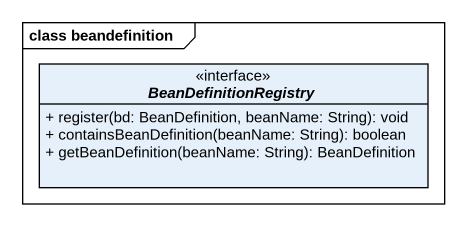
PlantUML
@startuml
mainframe class beandefinition
hide circle
hide empty members
skinparam classAttributeIconSize 0
interface BeanDefinitionRegistry <<interface>> {
  + register(bd: BeanDefinition, beanName: String): void
  + containsBeanDefinition(beanName: String): boolean
  + getBeanDefinition(beanName: String): BeanDefinition
}
@enduml
